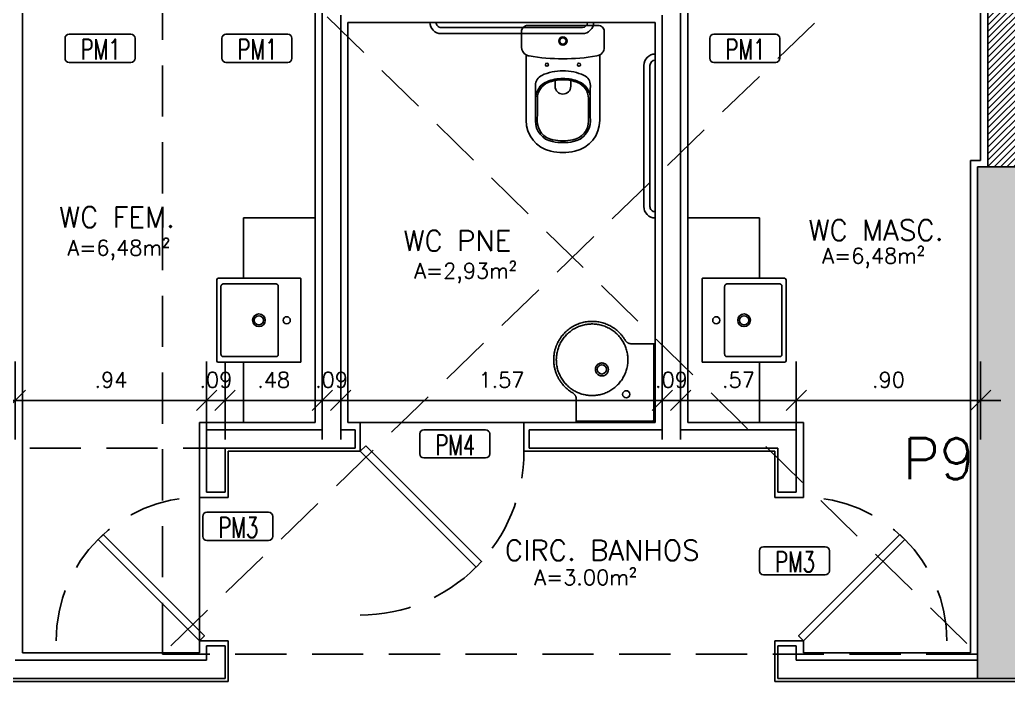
# Model space of a CAD drawing. Header units: millimetres. Extents: x 1658.6 to 1706.6, y -26.2 to 3.6.
# Drawn here: x 1677.317 to 1682.144, y -5.578 to -2.221 of the extents above; entities that cross this region are included whole.
import ezdxf
from ezdxf.enums import TextEntityAlignment as Align

# ---------------------------------------------------------------- set-up
doc = ezdxf.new("R2010")
doc.units = ezdxf.units.MM
doc.linetypes.add('DASHED2', pattern=[0.375, 0.25, -0.125])
doc.linetypes.add('HIDDEN', pattern=[0.375, 0.25, -0.125])
for name, color, linetype in [('COTA', 11, 'Continuous'), ('ESQUADRIA', 2, 'Continuous'), ('ESQUADRIA CT', 2, 'Continuous'), ('HACHURA 1', 8, 'Continuous'), ('HACHURIA', 11, 'Continuous'), ('INDICACOES', 2, 'Continuous'), ('PAREDE', 7, 'Continuous'), ('PILAR', 21, 'Continuous'), ('PISO', 1, 'Continuous'), ('PROJECAO', 1, 'DASHED2'), ('RP_SANFINAL', 1, 'Continuous'), ('TEXTO 1', 3, 'Continuous'), ('TEXTO 2', 2, 'Continuous'), ('WC', 4, 'Continuous'), ('WC 2', 11, 'Continuous')]:
    doc.layers.add(name, color=color, linetype=linetype)
doc.styles.add('ROMANS', font='romans.shx')
doc.dimstyles.new('Copy of TICK50', dxfattribs={"dimtxt": 0.075, "dimasz": 0.0995, "dimexe": 0.18, "dimexo": 0.0625, "dimgap": 0.063, "dimtad": 1, "dimrnd": 0.005, "dimzin": 4, "dimdsep": 46, "dimtxsty": 'ROMANS', "dimblk1": 'TICK', "dimblk2": 'TICK', "dimsah": 1, "dimcen": 0.09, "dimse1": 1, "dimse2": 1, "dimclrd": 256, "dimclrt": 2, "dimaunit": 1, "dimadec": 4, "dimazin": 0, "dimtfac": 1, "dimtix": 1, "dimtmove": 2, "dimatfit": 3, "dimldrblk": 'TICK', "dimfxl": 0.18, "dimtfillclr": 256, "dimtolj": 1, "dimtzin": 0, "dimlwd": -1, "dimarcsym": 0})

# ---------------------------------------------------------------- blocks, each defined once
blk = doc.blocks.new('IND ESQUADRIAS')
for p, q in [((-0.2564, 0.103), (-0.2564, 0.1762)), ((-0.2266, 0.206), (0.2266, 0.206)), ((0.2564, 0.103), (0.2564, 0.1762)), ((-0.2564, 0.103), (-0.2564, 0.0298)), ((0.2564, 0.103), (0.2564, 0.0298)), ((-0.2266, 0), (0.2266, 0))]:
    blk.add_line(p, q)
for centre, start, end in [((-0.2266, 0.1762), 90, 180), ((0.2266, 0.1762), 0, 90), ((-0.2266, 0.0298), 180, 270), ((0.2266, 0.0298), 270, 0)]:
    blk.add_arc(centre, 0.0298, start, end)
at = {"linetype": 'ByBlock', "style": 'ROMANS', "width": 0.7}
blk.add_attdef('P01', text='', height=0.15, dxfattribs=at).set_placement((0.0041, -0.0248), align=Align.BOTTOM_CENTER)
blk = doc.blocks.new('TICK')
at = {"layer": 'COTA'}
for p, q in [((0, 1.908), (0, -1.908)), ((-1, 0), (1, 0))]:
    blk.add_line(p, q, dxfattribs=at)
at = {"layer": 'COTA', "color": 2}
blk.add_line((0.5, 0.5), (-0.5, -0.5), dxfattribs=at)
blk = doc.blocks.new('*D127')
at = {"layer": 'COTA'}
for p, q in [((1678.1299, -4.0802), (1678.0304, -4.0802)), ((1678.2294, -4.0802), (1678.3194, -4.0802)), ((1678.4189, -4.0802), (1678.5184, -4.0802))]:
    blk.add_line(p, q, dxfattribs=at)
at = {"layer": 'Defpoints', "color": 0}
for p in [(1678.3194, -4.0802), (1678.2294, -4.2235), (1678.3194, -4.3135)]:
    blk.add_point(p, dxfattribs=at)
at = {"layer": 'COTA', "xscale": 0.0995, "yscale": 0.0995, "zscale": 0.0995}
blk.add_blockref('TICK', (1678.2294, -4.0802), dxfattribs=at)
at = {"layer": 'COTA', "xscale": 0.0995, "yscale": 0.0995, "zscale": 0.0995, "rotation": 180}
blk.add_blockref('TICK', (1678.3194, -4.0802), dxfattribs=at)
at = {"layer": 'COTA', "color": 2, "insert": (1678.2744, -3.9797), "char_height": 0.075, "attachment_point": 5, "style": 'ROMANS'}
blk.add_mtext('\\A1;.09', dxfattribs=at)
blk = doc.blocks.new('*D76')
at = {"layer": 'COTA'}
blk.add_line((1676.8003, -4.413), (1676.8003, -5.249), dxfattribs=at)
at = {"layer": 'Defpoints', "color": 0}
for p in [(1678.3194, -4.3135), (1676.8003, -5.3485), (1677.2944, -5.3485)]:
    blk.add_point(p, dxfattribs=at)
at = {"layer": 'COTA', "xscale": 0.0995, "yscale": 0.0995, "zscale": 0.0995}
for p, rotation in [((1676.8003, -4.3135), 90), ((1676.8003, -5.3485), 270)]:
    blk.add_blockref('TICK', p, dxfattribs=dict(at, rotation=rotation))
at = {"layer": 'COTA', "color": 2, "insert": (1676.6998, -4.831), "char_height": 0.075, "attachment_point": 5, "rotation": 90, "style": 'ROMANS'}
blk.add_mtext('\\A1;1.04', dxfattribs=at)
blk = doc.blocks.new('*D75')
at = {"layer": 'COTA'}
for p, q in [((1676.8003, -4.124), (1676.8003, -4.0245)), ((1676.8003, -4.2235), (1676.8003, -4.3135)), ((1676.8003, -4.413), (1676.8003, -4.5125))]:
    blk.add_line(p, q, dxfattribs=at)
at = {"layer": 'Defpoints', "color": 0}
for p in [(1678.2294, -4.2235), (1676.8003, -4.3135), (1678.3194, -4.3135)]:
    blk.add_point(p, dxfattribs=at)
at = {"layer": 'COTA', "xscale": 0.0995, "yscale": 0.0995, "zscale": 0.0995}
for p, rotation in [((1676.8003, -4.2235), 270), ((1676.8003, -4.3135), 90)]:
    blk.add_blockref('TICK', p, dxfattribs=dict(at, rotation=rotation))
at = {"layer": 'COTA', "color": 2, "insert": (1676.6998, -4.2685), "char_height": 0.075, "attachment_point": 5, "rotation": 90, "style": 'ROMANS'}
blk.add_mtext('\\A1;.09', dxfattribs=at)
blk = doc.blocks.new('*D74')
at = {"layer": 'COTA'}
blk.add_line((1676.8003, -2.298), (1676.8003, -4.124), dxfattribs=at)
at = {"layer": 'Defpoints', "color": 0}
for p in [(1678.8844, -2.1985), (1676.8003, -4.2235), (1678.2294, -4.2235)]:
    blk.add_point(p, dxfattribs=at)
at = {"layer": 'COTA', "xscale": 0.0995, "yscale": 0.0995, "zscale": 0.0995}
for p, rotation in [((1676.8003, -2.1985), 90), ((1676.8003, -4.2235), 270)]:
    blk.add_blockref('TICK', p, dxfattribs=dict(at, rotation=rotation))
at = {"layer": 'COTA', "color": 2, "insert": (1676.6998, -3.211), "char_height": 0.075, "attachment_point": 5, "rotation": 90, "style": 'ROMANS'}
blk.add_mtext('\\A1;2.03', dxfattribs=at)
blk = doc.blocks.new('*D73')
at = {"layer": 'COTA'}
for p, q in [((1676.8003, -2.009), (1676.8003, -1.9095)), ((1676.8003, -2.1085), (1676.8003, -2.1985)), ((1676.8003, -2.298), (1676.8003, -2.3975))]:
    blk.add_line(p, q, dxfattribs=at)
at = {"layer": 'Defpoints', "color": 0}
for p in [(1678.7944, -2.1085), (1676.8003, -2.1985), (1678.8844, -2.1985)]:
    blk.add_point(p, dxfattribs=at)
at = {"layer": 'COTA', "xscale": 0.0995, "yscale": 0.0995, "zscale": 0.0995}
for p, rotation in [((1676.8003, -2.1085), 270), ((1676.8003, -2.1985), 90)]:
    blk.add_blockref('TICK', p, dxfattribs=dict(at, rotation=rotation))
at = {"layer": 'COTA', "color": 2, "insert": (1676.6998, -2.1535), "char_height": 0.075, "attachment_point": 5, "rotation": 90, "style": 'ROMANS'}
blk.add_mtext('\\A1;.09', dxfattribs=at)
blk = doc.blocks.new('*D62')
at = {"layer": 'COTA'}
blk.add_line((1670.5539, -6.219), (1678.6149, -6.219), dxfattribs=at)
at = {"layer": 'Defpoints', "color": 0}
for p in [(1670.4544, -5.5535), (1678.7144, -6.219), (1678.7144, -7.0685)]:
    blk.add_point(p, dxfattribs=at)
at = {"layer": 'COTA', "xscale": 0.0995, "yscale": 0.0995, "zscale": 0.0995, "rotation": 180}
blk.add_blockref('TICK', (1670.4544, -6.219), dxfattribs=at)
at = {"layer": 'COTA', "xscale": 0.0995, "yscale": 0.0995, "zscale": 0.0995}
blk.add_blockref('TICK', (1678.7144, -6.219), dxfattribs=at)
at = {"layer": 'COTA', "color": 2, "insert": (1674.5844, -6.1185), "char_height": 0.075, "attachment_point": 5, "style": 'ROMANS'}
blk.add_mtext('\\A1;8.26', dxfattribs=at)
blk = doc.blocks.new('*D41')
at = {"layer": 'COTA'}
blk.add_line((1681.2089, -4.0802), (1681.9099, -4.0802), dxfattribs=at)
at = {"layer": 'Defpoints', "color": 0}
for p in [(1682.0094, -4.0045), (1682.0094, -4.0802), (1681.1094, -5.2895)]:
    blk.add_point(p, dxfattribs=at)
at = {"layer": 'COTA', "xscale": 0.0995, "yscale": 0.0995, "zscale": 0.0995, "rotation": 180}
blk.add_blockref('TICK', (1681.1094, -4.0802), dxfattribs=at)
at = {"layer": 'COTA', "xscale": 0.0995, "yscale": 0.0995, "zscale": 0.0995}
blk.add_blockref('TICK', (1682.0094, -4.0802), dxfattribs=at)
at = {"layer": 'COTA', "color": 2, "insert": (1681.5594, -3.9797), "char_height": 0.075, "attachment_point": 5, "style": 'ROMANS'}
blk.add_mtext('\\A1;.90', dxfattribs=at)
blk = doc.blocks.new('*D40')
at = {"layer": 'COTA'}
blk.add_line((1680.6439, -4.0802), (1681.0099, -4.0802), dxfattribs=at)
at = {"layer": 'Defpoints', "color": 0}
for p in [(1680.5444, -3.1745), (1681.1094, -4.0802), (1681.1094, -5.2895)]:
    blk.add_point(p, dxfattribs=at)
at = {"layer": 'COTA', "xscale": 0.0995, "yscale": 0.0995, "zscale": 0.0995, "rotation": 180}
blk.add_blockref('TICK', (1680.5444, -4.0802), dxfattribs=at)
at = {"layer": 'COTA', "xscale": 0.0995, "yscale": 0.0995, "zscale": 0.0995}
blk.add_blockref('TICK', (1681.1094, -4.0802), dxfattribs=at)
at = {"layer": 'COTA', "color": 2, "insert": (1680.8269, -3.9797), "char_height": 0.075, "attachment_point": 5, "style": 'ROMANS'}
blk.add_mtext('\\A1;.57', dxfattribs=at)
blk = doc.blocks.new('*D39')
at = {"layer": 'COTA'}
for p, q in [((1680.3549, -4.0802), (1680.2554, -4.0802)), ((1680.4544, -4.0802), (1680.5444, -4.0802)), ((1680.6439, -4.0802), (1680.7434, -4.0802))]:
    blk.add_line(p, q, dxfattribs=at)
at = {"layer": 'Defpoints', "color": 0}
for p in [(1680.5444, -3.1745), (1680.4544, -3.2645), (1680.5444, -4.0802)]:
    blk.add_point(p, dxfattribs=at)
at = {"layer": 'COTA', "xscale": 0.0995, "yscale": 0.0995, "zscale": 0.0995}
blk.add_blockref('TICK', (1680.4544, -4.0802), dxfattribs=at)
at = {"layer": 'COTA', "xscale": 0.0995, "yscale": 0.0995, "zscale": 0.0995, "rotation": 180}
blk.add_blockref('TICK', (1680.5444, -4.0802), dxfattribs=at)
at = {"layer": 'COTA', "color": 2, "insert": (1680.4994, -3.9797), "char_height": 0.075, "attachment_point": 5, "style": 'ROMANS'}
blk.add_mtext('\\A1;.09', dxfattribs=at)
blk = doc.blocks.new('*D38')
at = {"layer": 'COTA'}
blk.add_line((1678.9839, -4.0802), (1680.3549, -4.0802), dxfattribs=at)
at = {"layer": 'Defpoints', "color": 0}
for p in [(1678.8844, -3.2645), (1680.4544, -3.2645), (1680.4544, -4.0802)]:
    blk.add_point(p, dxfattribs=at)
at = {"layer": 'COTA', "xscale": 0.0995, "yscale": 0.0995, "zscale": 0.0995, "rotation": 180}
blk.add_blockref('TICK', (1678.8844, -4.0802), dxfattribs=at)
at = {"layer": 'COTA', "xscale": 0.0995, "yscale": 0.0995, "zscale": 0.0995}
blk.add_blockref('TICK', (1680.4544, -4.0802), dxfattribs=at)
at = {"layer": 'COTA', "color": 2, "insert": (1679.6694, -3.9797), "char_height": 0.075, "attachment_point": 5, "style": 'ROMANS'}
blk.add_mtext('\\A1;1.57', dxfattribs=at)
blk = doc.blocks.new('*D37')
at = {"layer": 'COTA'}
for p, q in [((1678.6949, -4.0802), (1678.5954, -4.0802)), ((1678.7944, -4.0802), (1678.8844, -4.0802)), ((1678.9839, -4.0802), (1679.0834, -4.0802))]:
    blk.add_line(p, q, dxfattribs=at)
at = {"layer": 'Defpoints', "color": 0}
for p in [(1678.7944, -3.1745), (1678.8844, -3.2645), (1678.8844, -4.0802)]:
    blk.add_point(p, dxfattribs=at)
at = {"layer": 'COTA', "xscale": 0.0995, "yscale": 0.0995, "zscale": 0.0995}
blk.add_blockref('TICK', (1678.7944, -4.0802), dxfattribs=at)
at = {"layer": 'COTA', "xscale": 0.0995, "yscale": 0.0995, "zscale": 0.0995, "rotation": 180}
blk.add_blockref('TICK', (1678.8844, -4.0802), dxfattribs=at)
at = {"layer": 'COTA', "color": 2, "insert": (1678.8394, -3.9797), "char_height": 0.075, "attachment_point": 5, "style": 'ROMANS'}
blk.add_mtext('\\A1;.09', dxfattribs=at)
blk = doc.blocks.new('*D36')
at = {"layer": 'COTA'}
blk.add_line((1678.4189, -4.0802), (1678.6949, -4.0802), dxfattribs=at)
at = {"layer": 'Defpoints', "color": 0}
for p in [(1678.7944, -3.1745), (1678.7944, -4.0802), (1678.3194, -4.3135)]:
    blk.add_point(p, dxfattribs=at)
at = {"layer": 'COTA', "xscale": 0.0995, "yscale": 0.0995, "zscale": 0.0995, "rotation": 180}
blk.add_blockref('TICK', (1678.3194, -4.0802), dxfattribs=at)
at = {"layer": 'COTA', "xscale": 0.0995, "yscale": 0.0995, "zscale": 0.0995}
blk.add_blockref('TICK', (1678.7944, -4.0802), dxfattribs=at)
at = {"layer": 'COTA', "color": 2, "insert": (1678.5569, -3.9797), "char_height": 0.075, "attachment_point": 5, "style": 'ROMANS'}
blk.add_mtext('\\A1;.48', dxfattribs=at)
blk = doc.blocks.new('*D35')
at = {"layer": 'COTA'}
blk.add_line((1677.3939, -4.0802), (1678.1299, -4.0802), dxfattribs=at)
at = {"layer": 'Defpoints', "color": 0}
for p in [(1678.2294, -4.0802), (1677.2944, -6.4145), (1678.2294, -6.4145)]:
    blk.add_point(p, dxfattribs=at)
at = {"layer": 'COTA', "xscale": 0.0995, "yscale": 0.0995, "zscale": 0.0995, "rotation": 180}
blk.add_blockref('TICK', (1677.2944, -4.0802), dxfattribs=at)
at = {"layer": 'COTA', "xscale": 0.0995, "yscale": 0.0995, "zscale": 0.0995}
blk.add_blockref('TICK', (1678.2294, -4.0802), dxfattribs=at)
at = {"layer": 'COTA', "color": 2, "insert": (1677.7619, -3.9797), "char_height": 0.075, "attachment_point": 5, "style": 'ROMANS'}
blk.add_mtext('\\A1;.94', dxfattribs=at)
blk = doc.blocks.new('P70')
at = {"layer": 'ESQUADRIA CT'}
blk.add_lwpolyline([(-0.5184, 0.4703), (-0.495, 0.495), (0, 0), (-0.0241, -0.0241), (-0.5184, 0.4703)], dxfattribs=at)
at = {"layer": 'ESQUADRIA CT', "color": 1, "linetype": 'HIDDEN'}
blk.add_arc((0, 0), 0.7, 90, 180, dxfattribs=at)
blk = doc.blocks.new('P80')
at = {"layer": 'ESQUADRIA CT', "color": 1, "linetype": 'HIDDEN'}
blk.add_lwpolyline([(0, 0.8, 0.414214), (-0.8, 0, 0.414214)], format="xyb", dxfattribs=at)
at = {"layer": 'ESQUADRIA CT'}
blk.add_lwpolyline([(-0.0275, -0.0275), (-0.5932, 0.5382), (-0.5657, 0.5657), (0, 0)], close=True, dxfattribs=at)
blk = doc.blocks.new('CUBA L 830_P')
for p, q in [((-0.205, 0.203), (-0.205, -0.198)), ((0.203, 0.205), (-0.203, 0.205)), ((0.205, -0.198), (0.205, 0.203)), ((-0.1775, 0.083), (-0.1775, -0.173)), ((0.1655, 0.095), (-0.1655, 0.095)), ((0.1775, -0.173), (0.1775, 0.083)), ((-0.1655, -0.185), (0.1655, -0.185)), ((0.198, -0.205), (-0.198, -0.205))]:
    blk.add_line(p, q)
for points in [[(-0.1655, 0.095, 0), (-0.1667, 0.0949, 0), (-0.1678, 0.0948, 0), (-0.169, 0.0945, 0), (-0.1701, 0.0941, 0), (-0.1712, 0.0936, 0), (-0.1722, 0.093, 0), (-0.1731, 0.0923, 0), (-0.174, 0.0915, 0), (-0.1748, 0.0906, 0), (-0.1755, 0.0897, 0), (-0.1761, 0.0886, 0), (-0.1766, 0.0876, 0), (-0.177, 0.0865, 0), (-0.1773, 0.0853, 0), (-0.1774, 0.0842, 0), (-0.1775, 0.083, 0)], [(0.1775, 0.083, 0), (0.1774, 0.0842, 0), (0.1773, 0.0853, 0), (0.177, 0.0865, 0), (0.1766, 0.0876, 0), (0.1761, 0.0886, 0), (0.1755, 0.0897, 0), (0.1748, 0.0906, 0), (0.174, 0.0915, 0), (0.1731, 0.0923, 0), (0.1722, 0.093, 0), (0.1712, 0.0936, 0), (0.1701, 0.0941, 0), (0.169, 0.0945, 0), (0.1678, 0.0948, 0), (0.1667, 0.0949, 0), (0.1655, 0.095, 0)], [(-0.1775, -0.173, 0), (-0.1774, -0.1742, 0), (-0.1773, -0.1754, 0), (-0.177, -0.1765, 0), (-0.1766, -0.1776, 0), (-0.1761, -0.1787, 0), (-0.1755, -0.1797, 0), (-0.1748, -0.1806, 0), (-0.174, -0.1815, 0), (-0.1731, -0.1823, 0), (-0.1722, -0.183, 0), (-0.1712, -0.1836, 0), (-0.1701, -0.1841, 0), (-0.169, -0.1845, 0), (-0.1678, -0.1848, 0), (-0.1667, -0.185, 0), (-0.1655, -0.185, 0)], [(0.1655, -0.185, 0), (0.1667, -0.185, 0), (0.1678, -0.1848, 0), (0.169, -0.1845, 0), (0.1701, -0.1841, 0), (0.1712, -0.1836, 0), (0.1722, -0.183, 0), (0.1731, -0.1823, 0), (0.174, -0.1815, 0), (0.1748, -0.1806, 0), (0.1755, -0.1797, 0), (0.1761, -0.1787, 0), (0.1766, -0.1776, 0), (0.177, -0.1765, 0), (0.1773, -0.1754, 0), (0.1774, -0.1742, 0), (0.1775, -0.173, 0)]]:
    blk.add_polyline3d(points)
for radius in [0.031, 0.0225]:
    blk.add_circle((0, 0), radius)
for centre, radius, start, end in [((-0.203, 0.203), 0.002, 89.9815, 180), ((0.203, 0.203), 0.002, 359.9815, 90), ((0, 0.136), 0.0175, 0, 180), ((0, 0.136), 0.0175, 180, 0), ((-0.198, -0.198), 0.007, 180.001, 270.001), ((0.198, -0.198), 0.007, 269.999, 359.999)]:
    blk.add_arc(centre, radius, start, end)
at = {"layer": 'COTA', "color": 254}
for p, q in [((-0.2537, -0.075), (-0.205, -0.075)), ((0.2537, -0.075), (0.205, -0.075))]:
    blk.add_line(p, q, dxfattribs=at)
blk = doc.blocks.new('CUB')
for p, q in [((1303.3225, 411.8181), (1303.3225, 411.4501)), ((1303.3278, 411.8163), (1303.3278, 411.4501)), ((1303.3291, 411.4481), (1303.3291, 411.815)), ((1303.7039, 411.8291), (1303.3335, 411.8291)), ((1303.7039, 411.8238), (1303.3354, 411.8238)), ((1303.3366, 411.8225), (1303.7059, 411.8225)), ((1303.7039, 411.8291), (1303.7075, 411.8291)), ((1303.7059, 411.8225), (1303.7059, 411.8231)), ((1303.7075, 411.8291), (1303.7075, 411.8268)), ((1303.7075, 411.8268), (1303.7075, 411.8263)), ((1303.7075, 411.8263), (1303.7075, 411.8169)), ((1303.7075, 411.8169), (1303.7075, 411.7127)), ((1303.7245, 411.6838), (1303.7268, 411.6826)), ((1303.3225, 411.4441), (1303.3225, 411.4501)), ((1303.3248, 411.4441), (1303.3225, 411.4441)), ((1303.3253, 411.4441), (1303.3248, 411.4441)), ((1303.3347, 411.4441), (1303.3253, 411.4441)), ((1303.3286, 411.4481), (1303.3291, 411.4481)), ((1303.4381, 411.4441), (1303.3347, 411.4441)), ((1303.4683, 411.4268), (1303.4684, 411.4269))]:
    blk.add_line(p, q)
for points in [[(1303.3354, 411.8238, 0), (1303.3348, 411.8238, 0), (1303.3343, 411.8238, 0), (1303.3337, 411.8237, 0), (1303.3332, 411.8236, 0), (1303.3327, 411.8235, 0), (1303.3322, 411.8233, 0), (1303.3318, 411.8232, 0), (1303.3313, 411.8229, 0), (1303.3309, 411.8227, 0), (1303.3305, 411.8224, 0), (1303.3302, 411.8221, 0), (1303.3298, 411.8218, 0), (1303.3295, 411.8215, 0), (1303.3292, 411.8211, 0), (1303.3289, 411.8207, 0), (1303.3287, 411.8203, 0), (1303.3285, 411.8199, 0), (1303.3283, 411.8194, 0), (1303.3281, 411.8189, 0), (1303.328, 411.8184, 0), (1303.3279, 411.8179, 0), (1303.3279, 411.8174, 0), (1303.3278, 411.8168, 0), (1303.3278, 411.8163, 0)], [(1303.3291, 411.815, 0), (1303.3292, 411.8157, 0), (1303.3293, 411.8164, 0), (1303.3295, 411.8171, 0), (1303.3298, 411.8178, 0), (1303.3302, 411.8184, 0), (1303.3305, 411.819, 0), (1303.331, 411.8196, 0), (1303.3315, 411.8201, 0), (1303.332, 411.8206, 0), (1303.3326, 411.8211, 0), (1303.3332, 411.8215, 0), (1303.3339, 411.8218, 0), (1303.3345, 411.8221, 0), (1303.3352, 411.8223, 0), (1303.3359, 411.8225, 0), (1303.3366, 411.8225, 0)], [(1303.7059, 411.8231, 0), (1303.7059, 411.8231, 0), (1303.7059, 411.8232, 0), (1303.7059, 411.8232, 0), (1303.7058, 411.8233, 0), (1303.7058, 411.8233, 0), (1303.7057, 411.8234, 0), (1303.7057, 411.8234, 0), (1303.7056, 411.8235, 0), (1303.7055, 411.8235, 0), (1303.7054, 411.8236, 0), (1303.7053, 411.8236, 0), (1303.7052, 411.8236, 0), (1303.7051, 411.8237, 0), (1303.7049, 411.8237, 0), (1303.7048, 411.8237, 0), (1303.7047, 411.8237, 0), (1303.7046, 411.8238, 0), (1303.7045, 411.8238, 0), (1303.7043, 411.8238, 0), (1303.7042, 411.8238, 0), (1303.7041, 411.8238, 0), (1303.7039, 411.8238, 0)], [(1303.7075, 411.7138, 0), (1303.7076, 411.7115, 0), (1303.7078, 411.7093, 0), (1303.7082, 411.7071, 0), (1303.7086, 411.7054, 0)], [(1303.8047, 411.5221, 0), (1303.8047, 411.5221, 0), (1303.8046, 411.5279, 0), (1303.8044, 411.5337, 0), (1303.8039, 411.5395, 0), (1303.8032, 411.5452, 0), (1303.8023, 411.551, 0), (1303.8012, 411.5569, 0), (1303.7999, 411.5627, 0), (1303.7984, 411.5685, 0), (1303.7968, 411.5742, 0), (1303.7949, 411.5799, 0), (1303.7929, 411.5853, 0), (1303.7907, 411.5907, 0), (1303.7883, 411.596, 0), (1303.7857, 411.6013, 0), (1303.783, 411.6064, 0), (1303.78, 411.6116, 0), (1303.7769, 411.6167, 0), (1303.7736, 411.6216, 0), (1303.7701, 411.6265, 0), (1303.7664, 411.6312, 0), (1303.7627, 411.6357, 0), (1303.7589, 411.64, 0), (1303.7549, 411.6443, 0), (1303.7507, 411.6484, 0), (1303.7465, 411.6523, 0), (1303.7419, 411.6562, 0), (1303.7373, 411.66, 0), (1303.7325, 411.6635, 0), (1303.7276, 411.667, 0), (1303.7226, 411.6702, 0), (1303.7176, 411.6732, 0), (1303.7125, 411.6761, 0), (1303.7074, 411.6787, 0), (1303.7021, 411.6812, 0), (1303.6968, 411.6835, 0), (1303.6912, 411.6857, 0), (1303.6856, 411.6877, 0), (1303.6799, 411.6895, 0), (1303.6741, 411.6911, 0), (1303.6683, 411.6925, 0), (1303.6626, 411.6937, 0), (1303.6569, 411.6947, 0), (1303.6511, 411.6955, 0), (1303.6453, 411.6961, 0), (1303.6395, 411.6965, 0), (1303.6336, 411.6967, 0), (1303.6276, 411.6968, 0), (1303.6216, 411.6966, 0), (1303.6156, 411.6962, 0), (1303.6097, 411.6956, 0), (1303.6039, 411.6948, 0), (1303.5982, 411.6939, 0), (1303.5925, 411.6927, 0), (1303.5868, 411.6914, 0), (1303.5812, 411.6899, 0), (1303.5755, 411.6881, 0), (1303.5699, 411.6861, 0), (1303.5643, 411.684, 0), (1303.5588, 411.6816, 0), (1303.5534, 411.6791, 0), (1303.5482, 411.6765, 0), (1303.5431, 411.6737, 0), (1303.5381, 411.6707, 0), (1303.5332, 411.6676, 0), (1303.5284, 411.6643, 0), (1303.5236, 411.6607, 0), (1303.5189, 411.657, 0), (1303.5144, 411.6531, 0), (1303.51, 411.6491, 0), (1303.5057, 411.6449, 0), (1303.5017, 411.6407, 0), (1303.4978, 411.6364, 0), (1303.4941, 411.6319, 0), (1303.4905, 411.6273, 0), (1303.4871, 411.6227, 0), (1303.4837, 411.6177, 0), (1303.4805, 411.6126, 0), (1303.4775, 411.6075, 0), (1303.4747, 411.6022, 0), (1303.472, 411.5969, 0), (1303.4696, 411.5916, 0), (1303.4674, 411.5862, 0), (1303.4654, 411.5808, 0), (1303.4635, 411.5752, 0), (1303.4618, 411.5697, 0), (1303.4603, 411.5639, 0), (1303.459, 411.5581, 0), (1303.4578, 411.5522, 0), (1303.4569, 411.5463, 0), (1303.4562, 411.5404, 0), (1303.4556, 411.5344, 0), (1303.4553, 411.5284, 0), (1303.4552, 411.5221, 0), (1303.4552, 411.5221, 0)], [(1303.7245, 411.6838, 0), (1303.7226, 411.685, 0), (1303.7208, 411.6863, 0), (1303.719, 411.6878, 0), (1303.7174, 411.6894, 0), (1303.7159, 411.691, 0), (1303.7145, 411.6928, 0), (1303.7132, 411.6946, 0), (1303.712, 411.6966, 0), (1303.711, 411.6985, 0), (1303.7101, 411.7006, 0), (1303.7093, 411.7027, 0), (1303.7087, 411.7049, 0), (1303.7086, 411.7054, 0)], [(1303.8175, 411.5221, 0), (1303.8174, 411.5273, 0), (1303.8172, 411.5325, 0), (1303.8169, 411.5374, 0), (1303.8164, 411.5422, 0), (1303.8159, 411.5468, 0), (1303.8152, 411.5513, 0), (1303.8145, 411.5556, 0), (1303.8136, 411.5601, 0), (1303.8127, 411.5645, 0), (1303.8116, 411.5686, 0), (1303.8106, 411.5725, 0), (1303.8095, 411.5763, 0), (1303.8083, 411.58, 0), (1303.8071, 411.5835, 0), (1303.806, 411.5868, 0), (1303.8048, 411.5899, 0), (1303.8036, 411.5928, 0), (1303.8025, 411.5955, 0), (1303.8015, 411.5978, 0), (1303.8006, 411.5999, 0), (1303.7997, 411.6019, 0), (1303.7987, 411.6039, 0), (1303.7976, 411.6061, 0), (1303.7963, 411.6086, 0), (1303.7949, 411.6113, 0), (1303.7934, 411.6141, 0), (1303.7917, 411.6171, 0), (1303.7898, 411.6202, 0), (1303.7877, 411.6234, 0), (1303.7857, 411.6266, 0), (1303.7834, 411.6299, 0), (1303.7809, 411.6333, 0), (1303.7783, 411.6368, 0), (1303.7755, 411.6403, 0), (1303.7727, 411.6436, 0), (1303.7698, 411.647, 0), (1303.7667, 411.6504, 0), (1303.7634, 411.6538, 0), (1303.7599, 411.6573, 0), (1303.7562, 411.6607, 0), (1303.7523, 411.6642, 0), (1303.7485, 411.6673, 0), (1303.7446, 411.6705, 0), (1303.7404, 411.6736, 0), (1303.7361, 411.6767, 0), (1303.7316, 411.6797, 0), (1303.7268, 411.6826, 0)], [(1303.6139, 411.5688, 0), (1303.6139, 411.5707, 0), (1303.6137, 411.5726, 0), (1303.6135, 411.5745, 0), (1303.6129, 411.5771, 0), (1303.6121, 411.5797, 0), (1303.6112, 411.5822, 0), (1303.61, 411.5846, 0), (1303.6086, 411.5869, 0), (1303.607, 411.5891, 0), (1303.6052, 411.5911, 0), (1303.6032, 411.593, 0), (1303.6012, 411.5947, 0), (1303.5989, 411.5962, 0), (1303.5966, 411.5976, 0), (1303.5941, 411.5987, 0), (1303.5916, 411.5996, 0), (1303.589, 411.6003, 0), (1303.5864, 411.6008, 0), (1303.5837, 411.6011, 0), (1303.5811, 411.6011, 0), (1303.5784, 411.601, 0), (1303.5758, 411.6006, 0), (1303.5733, 411.6, 0), (1303.5708, 411.5992, 0), (1303.5684, 411.5981, 0), (1303.566, 411.5969, 0), (1303.5638, 411.5955, 0), (1303.5617, 411.5939, 0), (1303.5598, 411.5921, 0), (1303.558, 411.5902, 0), (1303.5563, 411.5881, 0), (1303.5549, 411.5858, 0), (1303.5536, 411.5834, 0), (1303.5525, 411.581, 0), (1303.5517, 411.5784, 0), (1303.5511, 411.576, 0), (1303.5507, 411.5736, 0), (1303.5505, 411.5711, 0), (1303.5505, 411.5686, 0)], [(1303.5505, 411.5686, 0), (1303.5507, 411.5661, 0), (1303.5511, 411.5637, 0), (1303.5517, 411.5613, 0), (1303.5524, 411.5589, 0), (1303.5534, 411.5564, 0), (1303.5546, 411.554, 0), (1303.5561, 411.5517, 0), (1303.5577, 411.5495, 0), (1303.5595, 411.5475, 0), (1303.5614, 411.5456, 0), (1303.5635, 411.5439, 0), (1303.5658, 411.5424, 0), (1303.5681, 411.5411, 0), (1303.5706, 411.54, 0), (1303.5731, 411.5391, 0), (1303.5757, 411.5384, 0), (1303.5784, 411.538, 0), (1303.581, 411.5378, 0), (1303.5837, 411.5378, 0), (1303.5864, 411.538, 0), (1303.589, 411.5384, 0), (1303.5916, 411.5391, 0), (1303.5941, 411.54, 0), (1303.5965, 411.5411, 0), (1303.5988, 411.5424, 0), (1303.601, 411.5439, 0), (1303.6031, 411.5455, 0), (1303.605, 411.5474, 0), (1303.6068, 411.5493, 0), (1303.6084, 411.5515, 0), (1303.6098, 411.5537, 0), (1303.611, 411.5561, 0), (1303.612, 411.5585, 0), (1303.6128, 411.5611, 0), (1303.6134, 411.5637, 0), (1303.6138, 411.5663, 0), (1303.6139, 411.5688, 0)], [(1303.4552, 411.5221, 0), (1303.4552, 411.5221, 0), (1303.4553, 411.5163, 0), (1303.4556, 411.5105, 0), (1303.4561, 411.5047, 0), (1303.4567, 411.4989, 0), (1303.4576, 411.4932, 0), (1303.4587, 411.4873, 0), (1303.46, 411.4815, 0), (1303.4615, 411.4757, 0), (1303.4632, 411.4699, 0), (1303.465, 411.4642, 0), (1303.4671, 411.4588, 0), (1303.4692, 411.4534, 0), (1303.4716, 411.4481, 0), (1303.4742, 411.4429, 0), (1303.4769, 411.4377, 0), (1303.4799, 411.4326, 0), (1303.483, 411.4275, 0), (1303.4863, 411.4225, 0), (1303.4898, 411.4176, 0), (1303.4935, 411.4129, 0), (1303.4972, 411.4084, 0), (1303.501, 411.4041, 0), (1303.505, 411.3998, 0), (1303.5092, 411.3958, 0), (1303.5134, 411.3918, 0), (1303.5179, 411.3879, 0), (1303.5226, 411.3841, 0), (1303.5274, 411.3806, 0), (1303.5323, 411.3771, 0), (1303.5373, 411.3739, 0), (1303.5423, 411.3709, 0), (1303.5473, 411.368, 0), (1303.5525, 411.3654, 0), (1303.5578, 411.3629, 0), (1303.5631, 411.3606, 0), (1303.5686, 411.3584, 0), (1303.5743, 411.3564, 0), (1303.58, 411.3546, 0), (1303.5857, 411.3529, 0), (1303.5916, 411.3515, 0), (1303.5972, 411.3503, 0), (1303.603, 411.3494, 0), (1303.6087, 411.3486, 0), (1303.6145, 411.3479, 0), (1303.6203, 411.3475, 0), (1303.6263, 411.3473, 0), (1303.6323, 411.3473, 0), (1303.6382, 411.3474, 0), (1303.6442, 411.3478, 0), (1303.6502, 411.3484, 0), (1303.6559, 411.3492, 0), (1303.6617, 411.3501, 0), (1303.6674, 411.3513, 0), (1303.673, 411.3526, 0), (1303.6786, 411.3542, 0), (1303.6843, 411.3559, 0), (1303.69, 411.3579, 0), (1303.6956, 411.36, 0), (1303.7011, 411.3624, 0), (1303.7065, 411.3649, 0), (1303.7117, 411.3675, 0), (1303.7168, 411.3703, 0), (1303.7218, 411.3733, 0), (1303.7267, 411.3764, 0), (1303.7314, 411.3797, 0), (1303.7362, 411.3833, 0), (1303.7409, 411.387, 0), (1303.7455, 411.3909, 0), (1303.7499, 411.3949, 0), (1303.7542, 411.3991, 0), (1303.7582, 411.4033, 0), (1303.7621, 411.4076, 0), (1303.7658, 411.412, 0), (1303.7694, 411.4166, 0), (1303.7728, 411.4213, 0), (1303.7762, 411.4263, 0), (1303.7794, 411.4313, 0), (1303.7824, 411.4365, 0), (1303.7852, 411.4417, 0), (1303.7879, 411.4471, 0), (1303.7903, 411.4524, 0), (1303.7925, 411.4578, 0), (1303.7946, 411.4632, 0), (1303.7964, 411.4687, 0), (1303.7981, 411.4743, 0), (1303.7996, 411.4801, 0), (1303.801, 411.4859, 0), (1303.8021, 411.4918, 0), (1303.803, 411.4977, 0), (1303.8038, 411.5036, 0), (1303.8043, 411.5096, 0), (1303.8046, 411.5156, 0), (1303.8047, 411.5188, 0), (1303.8047, 411.5221, 0), (1303.8047, 411.5221, 0)], [(1303.4684, 411.4269, 0), (1303.4706, 411.4232, 0), (1303.4728, 411.4198, 0), (1303.475, 411.4165, 0), (1303.4772, 411.4133, 0), (1303.4793, 411.4103, 0), (1303.4814, 411.4075, 0), (1303.4835, 411.4049, 0), (1303.4855, 411.4024, 0), (1303.4875, 411.4001, 0), (1303.4898, 411.3974, 0), (1303.492, 411.395, 0), (1303.4941, 411.3927, 0), (1303.4962, 411.3906, 0), (1303.4981, 411.3887, 0), (1303.4999, 411.3869, 0), (1303.5016, 411.3853, 0), (1303.5032, 411.3838, 0), (1303.5048, 411.3824, 0), (1303.5064, 411.381, 0), (1303.508, 411.3795, 0), (1303.5097, 411.3781, 0), (1303.5137, 411.3749, 0), (1303.5179, 411.3717, 0), (1303.5229, 411.3681, 0), (1303.528, 411.3646, 0), (1303.5333, 411.3613, 0), (1303.5386, 411.3582, 0), (1303.5441, 411.3553, 0), (1303.5496, 411.3526, 0), (1303.5551, 411.3501, 0), (1303.5607, 411.3477, 0), (1303.5665, 411.3456, 0), (1303.5723, 411.3436, 0), (1303.5783, 411.3418, 0), (1303.5843, 411.3401, 0), (1303.5903, 411.3387, 0), (1303.5964, 411.3375, 0), (1303.6024, 411.3365, 0), (1303.6085, 411.3357, 0), (1303.6145, 411.3351, 0), (1303.6206, 411.3347, 0), (1303.6268, 411.3345, 0), (1303.633, 411.3345, 0), (1303.6392, 411.3347, 0), (1303.6454, 411.3351, 0), (1303.6516, 411.3357, 0), (1303.6577, 411.3365, 0), (1303.6637, 411.3375, 0), (1303.6697, 411.3387, 0), (1303.6756, 411.3401, 0), (1303.6816, 411.3417, 0), (1303.6875, 411.3435, 0), (1303.6934, 411.3455, 0), (1303.6992, 411.3477, 0), (1303.7049, 411.3501, 0), (1303.7105, 411.3526, 0), (1303.716, 411.3554, 0), (1303.7213, 411.3582, 0), (1303.7266, 411.3613, 0), (1303.7319, 411.3646, 0), (1303.737, 411.368, 0), (1303.7421, 411.3717, 0), (1303.747, 411.3755, 0), (1303.7518, 411.3794, 0), (1303.7563, 411.3834, 0), (1303.7608, 411.3876, 0), (1303.7651, 411.392, 0), (1303.7692, 411.3964, 0), (1303.7733, 411.4011, 0), (1303.7772, 411.4059, 0), (1303.781, 411.4108, 0), (1303.7846, 411.4159, 0), (1303.788, 411.4211, 0), (1303.7906, 411.4252, 0), (1303.7931, 411.4294, 0), (1303.7954, 411.4336, 0), (1303.7975, 411.4377, 0), (1303.7995, 411.4417, 0), (1303.8003, 411.4436, 0), (1303.8011, 411.4454, 0), (1303.8019, 411.4472, 0), (1303.8027, 411.4489, 0), (1303.8034, 411.4507, 0), (1303.8041, 411.4524, 0), (1303.8049, 411.4543, 0), (1303.8056, 411.4561, 0), (1303.8063, 411.4581, 0), (1303.8071, 411.4603, 0), (1303.8079, 411.4626, 0), (1303.8087, 411.4651, 0), (1303.8095, 411.4678, 0), (1303.8104, 411.4709, 0), (1303.8113, 411.4743, 0), (1303.8122, 411.4778, 0), (1303.8131, 411.4816, 0), (1303.8139, 411.4855, 0), (1303.8147, 411.4897, 0), (1303.8154, 411.4941, 0), (1303.816, 411.4983, 0), (1303.8165, 411.5027, 0), (1303.8169, 411.5073, 0), (1303.8173, 411.5121, 0), (1303.8175, 411.517, 0), (1303.8175, 411.5221, 0)], [(1303.3278, 411.4501, 0), (1303.3278, 411.45, 0), (1303.3278, 411.4499, 0), (1303.3279, 411.4497, 0), (1303.3279, 411.4496, 0), (1303.3279, 411.4495, 0), (1303.3279, 411.4493, 0), (1303.3279, 411.4492, 0), (1303.3279, 411.4491, 0), (1303.328, 411.449, 0), (1303.328, 411.4489, 0), (1303.328, 411.4488, 0), (1303.3281, 411.4487, 0), (1303.3281, 411.4486, 0), (1303.3281, 411.4485, 0), (1303.3282, 411.4484, 0), (1303.3282, 411.4483, 0), (1303.3283, 411.4483, 0), (1303.3283, 411.4482, 0), (1303.3284, 411.4482, 0), (1303.3284, 411.4481, 0), (1303.3285, 411.4481, 0), (1303.3286, 411.4481, 0)], [(1303.4464, 411.4431, 0), (1303.4448, 411.4434, 0), (1303.4426, 411.4438, 0), (1303.4403, 411.444, 0), (1303.4381, 411.4441, 0)], [(1303.4464, 411.4431, 0), (1303.4471, 411.4429, 0), (1303.4492, 411.4423, 0), (1303.4514, 411.4415, 0), (1303.4534, 411.4406, 0), (1303.4555, 411.4395, 0), (1303.4574, 411.4383, 0), (1303.4593, 411.437, 0), (1303.461, 411.4356, 0), (1303.4627, 411.434, 0), (1303.4643, 411.4324, 0), (1303.4657, 411.4306, 0), (1303.4671, 411.4288, 0), (1303.4683, 411.4268, 0)]]:
    blk.add_polyline3d(points)
blk.add_circle((1303.4634, 411.6906), 0.0175)
for centre, radius, start, end in [((1303.3335, 411.8181), 0.011, 90, 180), ((1303.5825, 411.5691), 0.0225, 0, 180), ((1303.5825, 411.5691), 0.0225, 180, 0)]:
    blk.add_arc(centre, radius, start, end)
blk = doc.blocks.new('BACIA CP525_p')
for points in [[(-0.1707, 0, 0.4201), (-0.2013, -0.0293), (-0.2013, -0.1064, 0.267596), (-0.1792, -0.1441)], [(0.1724, 0, -0.4201), (0.203, -0.0293), (0.203, -0.1064, -0.366337), (0.1661, -0.1492, -0.041809), (0.0008, -0.1631, -0.041809), (-0.1644, -0.1492, -0.089925), (-0.1792, -0.1441)], [(-0.1792, -0.1441), (-0.1792, -0.463, 0.350641), (-0.0578, -0.6147, 0.111364), (0.0595, -0.6147, 0.350641), (0.1808, -0.463), (0.1808, -0.1441)], [(-0.1325, -0.3574, -0.305538), (-0.0773, -0.2748, -0.097448), (0.0008, -0.2594, -0.097448), (0.079, -0.2748, -0.305538), (0.1342, -0.3574)], [(0.0391, -0.2693, -0.042994), (0.0721, -0.2788, -0.312272), (0.1253, -0.3564, 0.00507), (0.1259, -0.4657, -0.365737), (0.0497, -0.5589, -0.046156), (0.0008, -0.5635, -0.046156), (-0.0481, -0.5589, -0.365737), (-0.1243, -0.4657, 0.00507), (-0.1236, -0.3564, -0.312272), (-0.0704, -0.2788, -0.042994), (-0.0374, -0.2693)], [(0.0391, -0.2693, 0.048111), (0.0008, -0.2657, 0.048111), (-0.0374, -0.2693)]]:
    blk.add_lwpolyline(points, format="xyb")
at = {"ltscale": 0.151995}
blk.add_lwpolyline([(0.1724, 0), (-0.1724, 0)], dxfattribs=at)
for points in [[(0.0008, -0.0557, 1), (0.0008, -0.0966, 1)], [(0.0008, -0.0607, 1), (0.0008, -0.0917, 1)], [(-0.0774, -0.1842, 1), (-0.0774, -0.1993, 1)], [(0.0791, -0.1842, 1), (0.0791, -0.1993, 1)], [(-0.1023, -0.244, -0.109342), (0.0008, -0.2212, -0.109342), (0.104, -0.244, -0.295956), (0.1348, -0.2932, 0.008003), (0.1348, -0.4655, -0.365737), (0.0514, -0.5677, -0.046156), (0.0008, -0.5724, -0.046156), (-0.0497, -0.5677, -0.365737), (-0.1332, -0.4655, 0.008003), (-0.1331, -0.2932, -0.295956)]]:
    blk.add_lwpolyline(points, format="xyb", close=True)
at = {"ltscale": 0.140223}
blk.add_lwpolyline([(-0.0374, -0.2693), (-0.0374, -0.2974, 1), (0.0391, -0.2974)], format="xyb", dxfattribs=at)
at = {"ltscale": 0.145372}
blk.add_lwpolyline([(0.0391, -0.2693), (0.0391, -0.2984)], dxfattribs=at)
blk = doc.blocks.new('VASO-ACESSIVEL-_ INSTRUÇÃO0')
at = {"color": 2}
for p, q in [((-154.6, 357), (535.4, 357)), ((-154.6, 327), (535.4, 327)), ((-339.6, 27), (-339.6, -663)), ((-309.6, 27), (-309.6, -663))]:
    blk.add_line(p, q, dxfattribs=at)
for centre, radius, start, end in [((-154.6, 382), 55, 180, 270), ((-154.6, 382), 25, 180, 270), ((535.4, 382), 55, 270, 0), ((535.4, 382), 25, 270, 0), ((-364.6, 27), 55, 0, 90), ((-364.6, 27), 25, 0, 90), ((-364.6, -663), 55, 270, 0), ((-364.6, -663), 25, 270, 0)]:
    blk.add_arc(centre, radius, start, end, dxfattribs=at)
blk = doc.blocks.new('ESTRUTURA(20-03-2019)')
at = {"layer": 'HACHURA 1'}
h = blk.add_hatch(dxfattribs=at)
h.set_pattern_fill('GRAVEL', color=256, scale=0.007, style=0)
h.set_pattern_definition([(228.0128, (-1645.26804, 13.482989), (-1.42240120861, -1.60020196627), [0.02392047, -2.368135]), (184.9697, (-1645.2840424, 13.465209), (2.133603451433, 0.177798745277), [0.04104835, -4.06378]), (132.5104, (-1645.324936, 13.461653), (1.77799870628, -1.95580191047), [0.02894374, -2.865429]), (267.2737, (-1645.394278, 13.417203), (0.17779922796, 3.555998855736), [0.03738035, -3.700648]), (292.8337, (-1645.396056, 13.379865), (-0.889002523885, 2.133601213104), [0.03665438, -3.628786]), (357.2737, (-1645.381832, 13.346083), (-3.555998855736, 0.17779922796), [0.03738035, -3.700648]), (37.6942, (-1645.3444944, 13.344305), (-2.311401460287, -1.77799841499), [0.04943358, -4.893917]), (72.2553, (-1645.3053784, 13.374531), (1.244602489583, 3.911601134423), [0.0466704, -4.620371]), (121.4296, (-1645.291154, 13.418981), (-1.42240036647, 2.3113972812), [0.03750691, -3.713185]), (175.2364, (-1645.310712, 13.450985), (1.95579846371, -0.17779833139), [0.04281991, -2.098173]), (222.3974, (-1645.3533844, 13.4545413), (-2.133600064207, -1.955797455545), [0.05537546, -5.482176]), (138.8141, (-1645.218256, 13.415425), (-1.2445992072, 1.066798359), [0.01890035, -1.871142]), (171.4692, (-1645.23248, 13.427871), (2.31139647169, -0.355600896003), [0.03595774, -3.559822]), (225, (-1645.26804, 13.4332), (-4e-17, -0.177799879), [0.02514463, -0.2263023]), (203.1986, (-1645.280486, 13.454541), (0.8890029978, 0.3556015592), [0.01354087, -1.340542]), (291.8014, (-1645.292932, 13.449207), (-0.1778001247, 0.5334003436), [0.01914962, -0.938336]), (30.9638, (-1645.28582, 13.431427), (0.53339943684, 0.3556002771), [0.0311024, -1.005641]), (161.5651, (-1645.25915, 13.44743), (0.3556001623, -0.1777997356), [0.02249009, -0.539763]), (16.3895, (-1645.396056, 13.449207), (1.77800098098, 0.5333988905), [0.03150616, -3.119116]), (70.3462, (-1645.36583, 13.458097), (-0.71119801821, -1.9557972342), [0.02643193, -2.616754]), (293.1986, (-1645.25915, 13.48299), (-0.3556015592, 0.8890029978), [0.0270816, -1.327004]), (343.6105, (-1645.248482, 13.458097), (-1.77800098098, 0.5333988905), [0.03150616, -3.119116]), (339.444, (-1645.396056, 13.338971), (-0.8890011035, 0.35559956852), [0.03038245, -1.488739]), (294.7751, (-1645.367608, 13.328303), (-0.88899792825, 1.95579909183), [0.02545704, -2.520252]), (66.8014, (-1645.257372, 13.30519), (0.3556015592, 0.8890029978), [0.0270816, -1.327004]), (17.354, (-1645.246704, 13.330081), (-2.31140012473, -0.71119892729), [0.02980481, -2.950668]), (69.444, (-1645.344494, 13.30519), (-0.35559956852, -0.8890011035), [0.01519126, -1.503936]), (101.3099, (-1645.26804, 13.30519), (-0.1777991224, 0.7111977223), [0.00906605, -0.89754]), (165.9638, (-1645.26982, 13.31408), (0.5334003748, -0.1777996923), [0.03665438, -0.6964335]), (186.009, (-1645.305378, 13.322969), (1.77799737811, 0.1777995848), [0.03396869, -3.362898]), (303.6901, (-1645.28582, 13.415425), (-0.177800061, 0.355599657), [0.02564268, -0.6154246]), (353.1572, (-1645.2715964, 13.394089), (3.022601249965, -0.355601592616), [0.04476899, -4.43212]), (60.9454, (-1645.227146, 13.388755), (-0.7111983456, -1.24459703276), [0.01830556, -1.812258]), (90, (-1645.21826, 13.40476), (-0.1778, 0.1778), [0.010668, -0.167132]), (120.2564, (-1645.308934, 13.328303), (0.71119849268, -1.24459937227), [0.02470069, -2.445373]), (48.0128, (-1645.32138, 13.349639), (1.42240120861, 1.60020196627), [0.04784101, -2.344216]), (0, (-1645.28938, 13.3852), (0.1778, 0.1778), [0.046228, -0.131572]), (325.3048, (-1645.243148, 13.385199), (-1.77799691937, 1.244600118334), [0.0281127, -2.783151]), (254.0546, (-1645.220034, 13.369197), (-0.17780045358, -0.71120169422), [0.02588803, -1.268519]), (207.646, (-1645.2271464, 13.344305), (-3.37819881343, -1.77800111823), [0.04215015, -4.172875]), (175.4261, (-1645.2644844, 13.324747), (-2.311400532332, 0.177799139785), [0.04459203, -4.414606]), (175.4261, (-1645.2644844, 13.324747), (-2.311400532332, 0.177799139785), [0.04459203, -4.414606])])
h.paths.add_polyline_path([(-17.86, 10.86), (-18.11, 10.86), (-18.11, 8.36), (-17.86, 8.36)])
h.paths.add_polyline_path([(-13.03, 10.9866), (-13.23, 10.9866), (-13.23, 8.6733), (-13.2262, 8.6733), (-12.63, 8.6733), (-12.63, 8.8733), (-13.03, 8.8733)])
h.paths.add_polyline_path([(-11.01, 13.1716), (-13.23, 13.1716), (-13.23, 11.9716), (-13.03, 11.9716), (-13.03, 12.9716), (-11.01, 12.9716)])
h.paths.add_polyline_path([(-6.96, 13.1716), (-9.18, 13.1716), (-9.18, 12.9716), (-7.16, 12.9716), (-7.16, 11.7216), (-6.96, 11.7216), (-6.96, 11.9716)])
h.paths.add_polyline_path([(-8.4571, 8.8479), (-7.9571, 8.8479), (-7.9571, 9.1479), (-8.4571, 9.1479)], flags=9)
at = {"layer": 'PILAR'}
blk.add_lwpolyline([(-18.11, 10.86), (-18.11, 8.36), (-17.86, 8.36), (-17.86, 10.86), (-18.11, 10.86)], dxfattribs=at)
at = {"layer": 'PROJECAO', "color": 11}
for p, q in [((-22.09, 8.48), (-22.09, 12.38)), ((-22.09, 12.38), (-18.11, 8.48)), ((-22.05, 8.52), (-18.06, 12.38)), ((-18.06, 10.86), (-18.06, 12.3716)), ((-18.11, 8.48), (-22.09, 8.48))]:
    blk.add_line(p, q, dxfattribs=at)

msp = doc.modelspace()

# ---------------------------------------------------------------- hatches: boundary and pattern name
at = {"layer": 'HACHURA 1'}
h = msp.add_hatch(dxfattribs=at)
h.set_pattern_fill('ANSI31', color=256, scale=0.007, style=0)
h.set_pattern_definition([(45, (165.067812, 77.560859), (-0.0157154482, 0.0157154482), [])])
h.paths.add_polyline_path([(1685.0944, -0.6268), (1684.8044, -0.6268), (1684.8044, -0.8268), (1684.9544, -0.8268), (1684.9544, -3.7068), (1685.5044, -3.7068), (1685.5044, -4.0368), (1685.6444, -4.0368), (1685.6444, -3.5668), (1685.0944, -3.5668)])
h.paths.add_polyline_path([(1689.0944, -0.8268), (1688.9544, -0.8268), (1688.9544, -1.301), (1689.0944, -1.301)])
h.paths.add_polyline_path([(1689.0944, -2.331), (1688.9544, -2.331), (1688.9544, -3.421), (1689.0944, -3.421)])
h.paths.add_polyline_path([(1689.0944, -4.451), (1688.9544, -4.451), (1688.9544, -4.9252), (1689.0944, -4.9252)])
h.paths.add_polyline_path([(1689.0944, -5.1252), (1688.9544, -5.1252), (1688.9544, -5.4385), (1689.0944, -5.4385)])
h.paths.add_polyline_path([(1691.0644, -0.8268), (1690.9244, -0.8268), (1690.9244, -1.301), (1691.0644, -1.301)])
h.paths.add_polyline_path([(1691.0644, -2.331), (1690.9244, -2.331), (1690.9244, -3.421), (1691.0644, -3.421)])
h.paths.add_polyline_path([(1691.0644, -4.451), (1690.9244, -4.451), (1690.9244, -4.9252), (1691.0644, -4.9252)])
h.paths.add_polyline_path([(1691.0644, -5.1252), (1690.9244, -5.1252), (1690.9244, -5.4385), (1691.0644, -5.4385)])
h.paths.add_polyline_path([(1683.7244, -2.0568), (1683.4744, -2.0568), (1683.4744, -3.7068), (1683.7244, -3.7068)])
h.paths.add_polyline_path([(1687.0144, -5.4385), (1687.0144, -5.1252), (1686.8744, -5.1252), (1686.8744, -5.2985), (1686.8344, -5.2985), (1686.8344, -5.4385)])
h.paths.add_polyline_path([(1682.2444, -1.7268), (1682.0444, -1.7268), (1682.0444, -2.9385), (1682.2444, -2.9385)])
h.paths.add_polyline_path([(1686.8744, -2.8118), (1687.0744, -2.8118), (1687.0744, -1.8268), (1686.8744, -1.8268)])

# ---------------------------------------------------------------- linework, layer by layer
at = {"layer": 'COTA', "linetype": 'HIDDEN'}
msp.add_line((1676.9901, -4.3135), (1678.3194, -4.3135), dxfattribs=at)
at = {"layer": 'HACHURIA'}
for p, q in [((1677.3294, -5.3135), (1677.3294, -0.9735)), ((1682.0094, -2.908), (1682.0094, -0.9735)), ((1678.7594, -4.1885), (1678.7594, -2.0735)), ((1680.5794, -4.1885), (1680.5794, -2.0735)), ((1680.4194, -2.2335), (1678.9194, -2.2335)), ((1678.9194, -4.1885), (1678.9194, -2.2335)), ((1680.4194, -4.1885), (1680.4194, -2.2335)), ((1682.0094, -2.908), (1681.9594, -2.908)), ((1681.9594, -5.3135), (1681.9594, -2.908)), ((1678.1944, -4.5535), (1678.1944, -4.1885)), ((1678.7594, -4.1885), (1678.1944, -4.1885)), ((1678.9794, -4.1885), (1678.9194, -4.1885)), ((1678.9794, -4.3285), (1678.9794, -4.1885)), ((1680.4194, -4.1885), (1679.7794, -4.1885)), ((1679.7794, -4.3285), (1679.7794, -4.1885)), ((1680.5794, -4.1885), (1681.1444, -4.1885)), ((1681.1444, -4.5535), (1681.1444, -4.1885)), ((1678.3344, -4.5535), (1678.3344, -4.3285)), ((1678.9794, -4.3285), (1678.3344, -4.3285)), ((1681.0044, -4.3285), (1679.7794, -4.3285)), ((1681.0044, -4.5535), (1681.0044, -4.3285)), ((1678.1944, -4.5535), (1678.3344, -4.5535)), ((1681.1444, -4.5535), (1681.0044, -4.5535)), ((1678.1944, -5.2535), (1678.3344, -5.2535)), ((1678.1944, -5.3135), (1678.1944, -5.2535)), ((1678.3344, -5.4535), (1678.3344, -5.2535)), ((1681.0044, -5.4535), (1681.0044, -5.2535)), ((1681.1444, -5.2535), (1681.0044, -5.2535)), ((1681.1444, -5.3135), (1681.1444, -5.2535)), ((1678.1944, -5.3135), (1677.3294, -5.3135)), ((1681.1444, -5.3135), (1681.9594, -5.3135)), ((1678.3344, -5.4535), (1676.5594, -5.4535)), ((1682.2594, -5.4535), (1681.0044, -5.4535))]:
    msp.add_line(p, q, dxfattribs=at)
at = {"layer": 'PAREDE'}
for p, q in [((1682.0444, -2.9385), (1682.0444, -1.7268)), ((1678.7944, -4.2235), (1678.7944, -2.1085)), ((1680.5444, -4.2235), (1680.5444, -2.1085)), ((1678.8844, -4.2235), (1678.8844, -2.1985)), ((1680.4544, -4.2235), (1680.4544, -2.1985)), ((1678.2294, -4.5285), (1678.2294, -4.2235)), ((1678.7944, -4.2235), (1678.2294, -4.2235)), ((1678.9544, -4.2235), (1678.8844, -4.2235)), ((1678.9544, -4.3135), (1678.9544, -4.2235)), ((1680.4544, -4.2235), (1679.8044, -4.2235)), ((1679.8044, -4.3135), (1679.8044, -4.2235)), ((1681.1094, -4.2235), (1680.5444, -4.2235)), ((1681.1094, -4.5285), (1681.1094, -4.2235)), ((1678.3194, -4.5285), (1678.3194, -4.3135)), ((1678.9544, -4.3135), (1678.3194, -4.3135)), ((1681.0194, -4.3135), (1679.8044, -4.3135)), ((1681.0194, -4.5285), (1681.0194, -4.3135)), ((1678.2294, -4.5285), (1678.3194, -4.5285)), ((1681.1094, -4.5285), (1681.0194, -4.5285)), ((1678.2294, -5.2785), (1678.3194, -5.2785)), ((1678.2294, -5.3485), (1678.2294, -5.2785)), ((1678.3194, -5.4385), (1678.3194, -5.2785)), ((1681.0194, -5.4385), (1681.0194, -5.2785)), ((1681.1094, -5.2785), (1681.0194, -5.2785)), ((1681.1094, -5.3485), (1681.1094, -5.2785)), ((1678.2294, -5.3485), (1677.2944, -5.3485)), ((1681.9944, -5.3485), (1681.1094, -5.3485)), ((1678.3194, -5.4385), (1676.5444, -5.4385)), ((1681.9944, -5.4385), (1681.0194, -5.4385))]:
    msp.add_line(p, q, dxfattribs=at)
at = {"layer": 'PISO'}
for p, q in [((1678.9794, -4.1885), (1679.7794, -4.1885)), ((1678.1944, -4.5535), (1678.1944, -5.2535))]:
    msp.add_line(p, q, dxfattribs=at)
at = {"layer": 'WC 2'}
for p, q in [((1678.4094, -3.4835), (1678.4094, -3.1885)), ((1678.7594, -3.1885), (1678.4094, -3.1885)), ((1680.5794, -3.1885), (1680.9294, -3.1885)), ((1680.9294, -3.4835), (1680.9294, -3.1885)), ((1678.4094, -4.1885), (1678.4094, -3.8935)), ((1680.9294, -4.1885), (1680.9294, -3.8935))]:
    msp.add_line(p, q, dxfattribs=at)

# ---------------------------------------------------------------- block references
at = {"layer": 'ESQUADRIA'}
for name, p, rotation in [('P80', (1678.9794, -4.3285), 180), ('P70', (1681.1444, -5.2535), 270)]:
    msp.add_blockref(name, p, dxfattribs=dict(at, rotation=rotation))
at = {"layer": 'ESQUADRIA', "xscale": -1, "rotation": 90}
msp.add_blockref('P70', (1678.1944, -5.2535), dxfattribs=at)
at = {"layer": 'INDICACOES', "xscale": 0.6666666666666666, "yscale": 0.6666666666666666, "zscale": 0.6666666666666666}
for p, values in [((1677.7086, -2.4287), {'P01': 'PM1'}), ((1678.4748, -2.4287), {'P01': 'PM1'}), ((1680.8577, -2.4287), {'P01': 'PM1'}), ((1679.4409, -4.3609), {'P01': 'PM4'}), ((1678.3811, -4.7638), {'P01': 'PM3'}), ((1681.1, -4.9318), {'P01': 'PM3'})]:
    msp.add_blockref('IND ESQUADRIAS', p, dxfattribs=at).add_auto_attribs(values)
at = {"layer": 'PAREDE'}
msp.add_blockref('ESTRUTURA(20-03-2019)', (1700.1044, -13.7985), dxfattribs=at)
at = {"layer": 'RP_SANFINAL', "color": 2, "xscale": 0.0010000000133013, "yscale": 0.0010000000133013, "zscale": 0.0010000000133013, "rotation": 269.9999999999999}
msp.add_blockref('VASO-ACESSIVEL-_ INSTRUÇÃO0', (1680.0375, -2.598), dxfattribs=at)
at = {"layer": 'WC'}
msp.add_blockref('BACIA CP525_p', (1679.9686, -2.2483), dxfattribs=at)
at = {"layer": 'WC', "xscale": -1, "rotation": 270}
msp.add_blockref('CUBA L 830_P', (1678.4845, -3.6885), dxfattribs=at)
at = {"layer": 'WC'}
for name, p, rotation in [('CUBA L 830_P', (1680.8544, -3.6885), 90), ('CUB', (2983.742, 407.6407), 180)]:
    msp.add_blockref(name, p, dxfattribs=dict(at, rotation=rotation))

# ---------------------------------------------------------------- texts
at = {"layer": 'TEXTO 1', "style": 'ROMANS'}
for s, p in [('WC FEM.', (1677.5084, -3.235)), ('WC MASC.', (1681.1686, -3.2986)), ('WC PNE', (1679.1904, -3.35)), ('CIRC. BANHOS', (1679.6856, -4.8619))]:
    msp.add_text(s, height=0.1, dxfattribs=at).set_placement(p)
at = {"layer": 'TEXTO 1', "color": 7, "style": 'ROMANS'}
msp.add_text('P9', height=0.2, dxfattribs=at).set_placement((1681.6299, -4.4649))
at = {"layer": 'TEXTO 2', "style": 'ROMANS'}
for s, p in [('A=6,48m²', (1677.5494, -3.3716)), ('A=6,48m²', (1681.2358, -3.4111)), ('A=2,93m²', (1679.243, -3.4841)), ('A=3.00m²', (1679.8294, -4.9816))]:
    msp.add_text(s, height=0.075, dxfattribs=at).set_placement(p)

# ---------------------------------------------------------------- dimensions: what is measured, and where the dimension line sits
at = {"layer": 'COTA'}
for base, p1, p2, picture, middle in [((1676.8003, -2.1985), (1678.7944, -2.1085), (1678.8844, -2.1985), '*D73', (1676.6998, -2.1535)), ((1676.8002947623, -4.2234583672), (1678.8844471517, -2.1984583672), (1678.2294471517, -4.2234583672), '*D74', (1676.6997947623, -3.2109583672)), ((1676.8003, -4.3135), (1678.2294, -4.2235), (1678.3194, -4.3135), '*D75', (1676.6998, -4.2685)), ((1676.8002947623, -5.3484583672), (1678.3194471517, -4.3134583672), (1677.2944471517, -5.3484583672), '*D76', (1676.6997947623, -4.8309583672))]:
    dim = msp.add_linear_dim(base=base, p1=p1, p2=p2, angle=90, dimstyle='Copy of TICK50', dxfattribs=at)
    dim.commit()
    dim.dimension.update_dxf_attribs({"geometry": picture, "text_midpoint": middle})
for base, p1, p2, picture, middle in [((1678.7944471517, -4.0802126133), (1678.3194471517, -4.3134583672), (1678.7944471517, -3.1744699989), '*D36', (1678.5569471517, -3.9797126133)), ((1678.8844, -4.0802), (1678.7944, -3.1745), (1678.8844, -3.2645), '*D37', (1678.8394, -3.9797)), ((1680.5444, -4.0802), (1680.4544, -3.2645), (1680.5444, -3.1745), '*D39', (1680.4994, -3.9797)), ((1681.1094471517, -4.0802126133), (1680.5444471517, -3.1744699989), (1681.1094471517, -5.2894699989), '*D40', (1680.8269471517, -3.9797126133)), ((1680.4544, -4.0802), (1678.8844, -3.2645), (1680.4544, -3.2645), '*D38', (1679.6694, -3.9797)), ((1678.2294471517, -4.0802126133), (1677.2944471517, -6.4144699989), (1678.2294471517, -6.4144699989), '*D35', (1677.7619471517, -3.9797126133)), ((1678.3194, -4.0802), (1678.2294, -4.2235), (1678.3194, -4.3135), '*D127', (1678.2744, -3.9797)), ((1682.0094, -4.0802), (1681.1094, -5.2895), (1682.0094, -4.0045), '*D41', (1681.5594, -3.9797)), ((1678.7144, -6.219), (1670.4544, -5.5535), (1678.7144, -7.0685), '*D62', (1674.5844, -6.1185))]:
    dim = msp.add_linear_dim(base=base, p1=p1, p2=p2, dimstyle='Copy of TICK50', dxfattribs=at)
    dim.commit()
    dim.dimension.update_dxf_attribs({"geometry": picture, "text_midpoint": middle})

doc.saveas('drawing.dxf')
